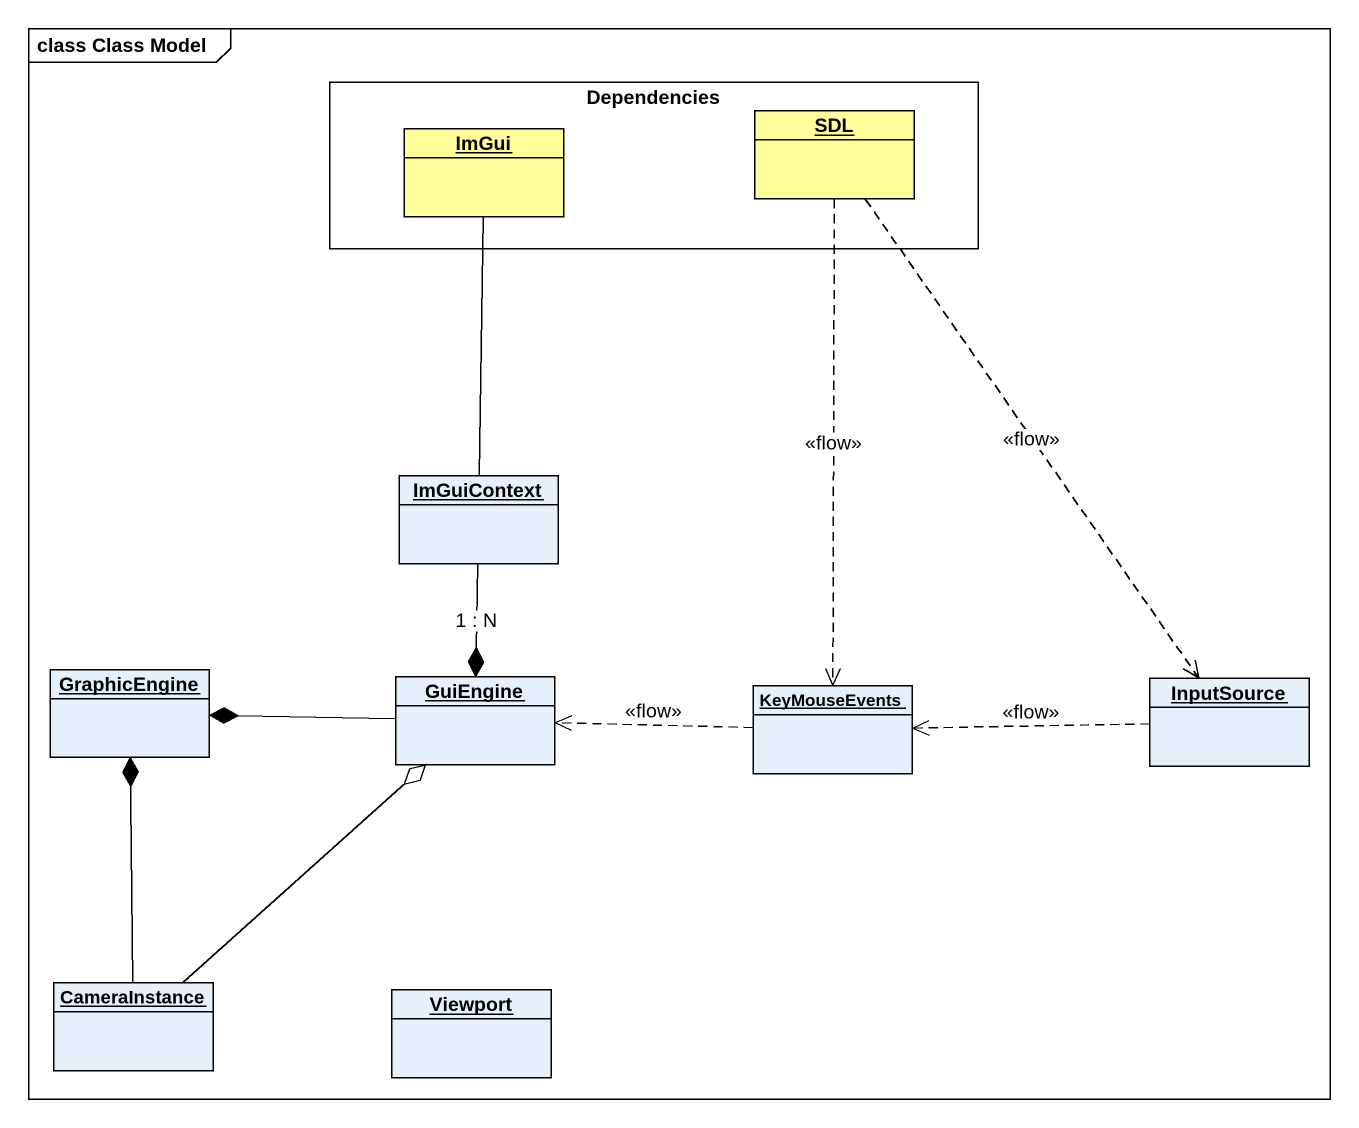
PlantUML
@startuml
mainframe class Class Model
hide circle
hide empty members
rectangle Dependencies {
  object ImGui #FFFE99
  object SDL #FFFE99
}
object ImGuiContext
object GraphicEngine
object GuiEngine
object KeyMouseEvents
object InputSource
object CameraInstance
object Viewport
ImGui -- ImGuiContext
SDL ..> KeyMouseEvents : <<flow>>
SDL ..> InputSource : <<flow>>
ImGuiContext --* GuiEngine : 1 : N
GuiEngine -left-* GraphicEngine
KeyMouseEvents .left.> GuiEngine : <<flow>>
InputSource .left.> KeyMouseEvents : <<flow>>
CameraInstance -up-* GraphicEngine
CameraInstance -up-o GuiEngine
@enduml
